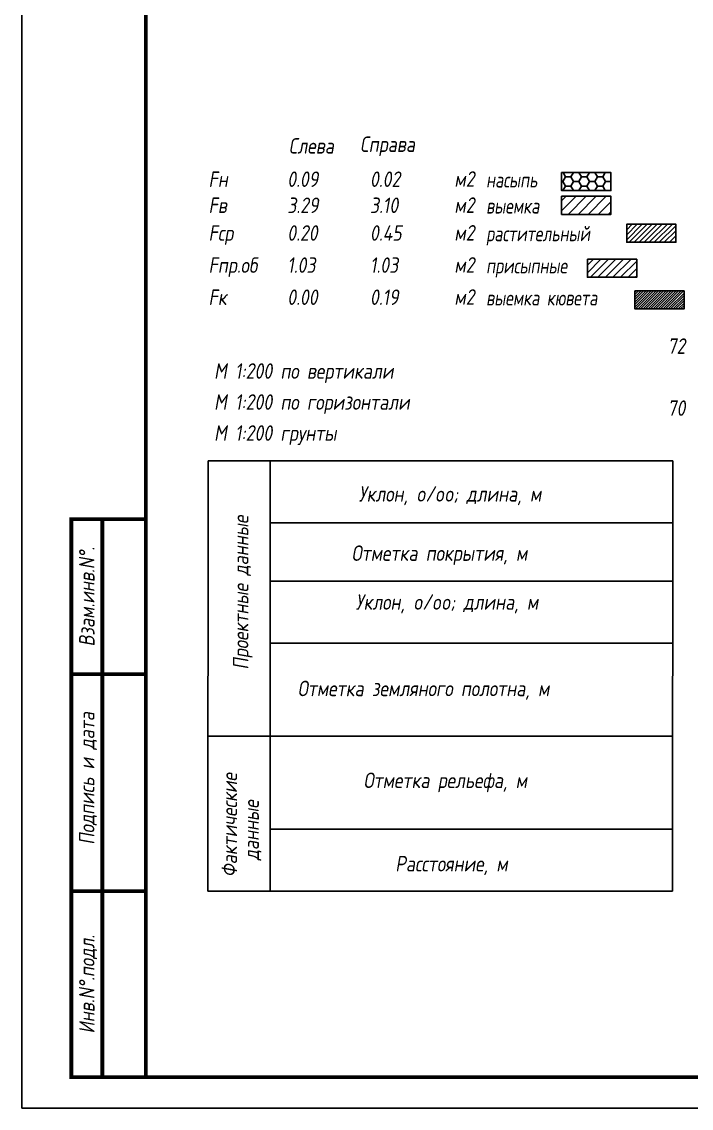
# Model space of a CAD drawing. Extents: x -717 to 1451, y -133302 to 233.
# Drawn here: x -30.1 to 78, y -11423.4 to -11248.2 of the extents above; entities that cross this region are included whole.
import ezdxf
from ezdxf.enums import TextEntityAlignment as Align

# ---------------------------------------------------------------- set-up
doc = ezdxf.new("R2010")
doc.units = 0
for name, color, linetype in [('Зарамочное оформление', 7, 'Continuous'), ('Линейка абсолютных высот', 7, 'Continuous'), ('Объем выемки', 7, 'Continuous'), ('Объем кюветов', 7, 'Continuous'), ('Объем насыпи', 7, 'Continuous'), ('Объем присыпных обочин', 7, 'Continuous'), ('Объем срезки растительного слоя', 7, 'Continuous'), ('Объём_2650', 7, 'Continuous'), ('Таблица', 7, 'Continuous')]:
    doc.layers.add(name, color=color, linetype=linetype)
for name, color, linetype, true_color in [('Объём_2563', 7, 'Continuous', 0xff8000), ('Объём_2570', 7, 'Continuous', 0x80ff00), ('Объём_2600', 7, 'Continuous', 0x808000), ('Объём_2620', 2, 'Continuous', 0xffff00)]:
    doc.layers.add(name, color=color, linetype=linetype, true_color=true_color)
doc.styles.add('М', font='romand.shx', dxfattribs={"width": 0.8, "oblique": 10, "height": 2.5})

# ---------------------------------------------------------------- blocks, each defined once
blk = doc.blocks.new('условные обозначения')
at = {"layer": 'Объём_2563'}
h = blk.add_hatch(dxfattribs=at)
h.set_pattern_fill('ANSI31', color=256, scale=0.3)
h.set_pattern_definition([(45, (-34.5, -100.5), (-0.673519, 0.673519), [])])
h.paths.add_polyline_path([(18.26, 7.53), (27.08, 7.53), (27.08, 4.62), (18.26, 4.62)])
at = {"layer": 'Объём_2570'}
h = blk.add_hatch(dxfattribs=at)
h.set_pattern_fill('ANSI31', color=3, scale=0.2)
h.set_pattern_definition([(45, (-32.9034, -100.5), (-0.4490128, 0.4490128), [])])
h.paths.add_polyline_path([(25.29, 13.16), (34.12, 13.16), (34.12, 10.25), (25.29, 10.25)])
at = {"layer": 'Объём_2600'}
h = blk.add_hatch(dxfattribs=at)
h.set_pattern_fill('ANSI31', color=6, scale=0.4)
h.set_pattern_definition([(45, (-34.5, -100.5), (-0.898026, 0.898026), [])])
h.paths.add_polyline_path([(13.63, 17.67), (22.46, 17.67), (22.46, 14.76), (13.63, 14.76)])
at = {"layer": 'Объём_2620'}
h = blk.add_hatch(dxfattribs=at)
h.set_pattern_fill('ANSI31', color=2, scale=0.1)
h.set_pattern_definition([(45, (-33.755, -100.5), (-0.2245064, 0.2245064), [])])
h.paths.add_polyline_path([(26.75, 2.41), (35.57, 2.41), (35.57, -0.5), (26.75, -0.5)])
at = {"layer": 'Объём_2650'}
h = blk.add_hatch(dxfattribs=at)
h.set_pattern_fill('HONEY', color=5, scale=0.3)
h.set_pattern_definition([(0, (-34.5, -100.5), (1.42875, 0.824889), [0.9525, -1.905]), (120, (-34.5, -100.5), (-1.42875, 0.824889), [0.9525, -1.905]), (60, (-34.5, -100.5), (3e-09, 1.6497784), [-1.905, 0.9525])])
h.paths.add_polyline_path([(13.63, 21.49), (22.46, 21.49), (22.46, 18.58), (13.63, 18.58)])
at = {"layer": 'Объём_2563'}
blk.add_lwpolyline([(18.26, 7.53), (27.08, 7.53), (27.08, 4.62), (18.26, 4.62)], close=True, dxfattribs=at)
at = {"layer": 'Объём_2620', "color": 2}
blk.add_lwpolyline([(26.75, 2.41), (35.57, 2.41), (35.57, -0.5), (26.75, -0.5)], close=True, dxfattribs=at)
at = {"layer": 'Объём_2650', "color": 5}
blk.add_lwpolyline([(13.63, 21.49), (22.46, 21.49), (22.46, 18.58), (13.63, 18.58)], close=True, dxfattribs=at)
at = {"layer": 'Объём_2650', "color": 6}
blk.add_lwpolyline([(13.63, 17.67), (22.46, 17.67), (22.46, 14.76), (13.63, 14.76)], close=True, dxfattribs=at)
at = {"layer": 'Объём_2650', "color": 3}
blk.add_lwpolyline([(25.29, 13.16), (34.12, 13.16), (34.12, 10.25), (25.29, 10.25)], close=True, dxfattribs=at)
at = {"layer": 'Объем насыпи', "color": 1, "style": 'М', "oblique": 10, "width": 0.8}
for s, p in [('насыпь', (0.09, 19.09)), ('выемка', (0.09, 14.89)), ('растительный', (0.09, 10.42)), ('присыпные', (0.09, 5.24)), ('выемка кювета', (0.09, 0.06))]:
    blk.add_text(s, height=2.5, dxfattribs=at).set_placement(p)

msp = doc.modelspace()

# ---------------------------------------------------------------- linework, layer by layer
at = {"layer": 'Таблица', "linetype": 'Continuous', "flags": 128}
for points in [[(0, -11319), (-0.054, -11388.421)], [(75, -11319), (0, -11319)], [(10, -11319), (10, -11388.421)], [(74.946, -11388.421), (75, -11319)], [(10, -11329), (75, -11329)], [(10, -11338.421), (75, -11338.421)], [(9.946, -11348.421), (74.946, -11348.421)], [(-0.054, -11363.421), (74.946, -11363.421)], [(9.946, -11378.421), (74.946, -11378.421)], [(-0.054, -11388.421), (74.946, -11388.421)]]:
    msp.add_lwpolyline(points, dxfattribs=at)

# ---------------------------------------------------------------- block references
at = {"layer": 'Объём_2570', "xscale": 0.9}
msp.add_blockref('условные обозначения', (44.779, -11294.01), dxfattribs=at)

# ---------------------------------------------------------------- texts
at = {"style": 'М', "oblique": 10, "width": 0.8}
msp.add_text('М 1:200 грунты', height=2.5, dxfattribs=at).set_placement((0.973, -11315.769))
at = {"layer": 'Линейка абсолютных высот', "style": 'М', "oblique": 10, "width": 0.8}
for s, p in [('72', (77, -11300.496)), ('70', (77, -11310.496))]:
    msp.add_text(s, height=2.5, dxfattribs=at).set_placement(p, align=Align.MIDDLE_RIGHT)
at = {"layer": 'Объем выемки', "style": 'М', "oblique": 10, "width": 0.8}
for s, p in [('м2', (39.731, -11279.006)), ('Fв', (0.085, -11279.04)), ('3.29', (12.785, -11279.04)), ('3.10', (26.126, -11279.04))]:
    msp.add_text(s, height=2.5, dxfattribs=at).set_placement(p)
at = {"layer": 'Объем кюветов', "style": 'М', "oblique": 10, "width": 0.8}
for s, p in [('Fк', (0.085, -11293.865)), ('0.00', (12.785, -11293.865)), ('0.19', (26.126, -11293.865)), ('м2', (39.731, -11293.831))]:
    msp.add_text(s, height=2.5, dxfattribs=at).set_placement(p)
at = {"layer": 'Объем насыпи', "style": 'М', "oblique": 10, "width": 0.8}
for s, p in [('Слева', (13.029, -11269.454)), ('Справа', (24.522, -11269.187)), ('Fн', (0.085, -11274.835)), ('0.09', (12.785, -11274.835)), ('0.02', (26.126, -11274.835)), ('м2', (39.731, -11274.801))]:
    msp.add_text(s, height=2.5, dxfattribs=at).set_placement(p)
at = {"layer": 'Объем присыпных обочин', "style": 'М', "oblique": 10, "width": 0.8}
for s, p in [('Fпр.об', (0.085, -11288.686)), ('1.03', (12.785, -11288.686)), ('1.03', (26.126, -11288.686)), ('м2', (39.731, -11288.652))]:
    msp.add_text(s, height=2.5, dxfattribs=at).set_placement(p)
at = {"layer": 'Объем срезки растительного слоя', "style": 'М', "oblique": 10, "width": 0.8}
for s, p in [('Fср', (0.085, -11283.507)), ('0.20', (12.785, -11283.507)), ('0.45', (26.126, -11283.507)), ('м2', (39.731, -11283.474))]:
    msp.add_text(s, height=2.5, dxfattribs=at).set_placement(p)
at = {"layer": 'Таблица', "style": 'М', "oblique": 10, "width": 0.8}
for s, p in [('М 1:200 по вертикали', (0.973, -11305.769)), ('М 1:200 по горизонтали', (0.973, -11310.769)), ('Уклон, o/oo; длина, м', (24.315, -11325.584)), ('Отметка покрытия, м', (23.148, -11335.139)), ('Уклон, o/oo; длина, м', (23.824, -11343.017)), ('Отметка земляного полотна, м', (14.462, -11356.965)), ('Отметка рельефа, м', (25.077, -11371.777)), ('Расстояние, м', (30.202, -11385.23))]:
    msp.add_text(s, height=2.5, dxfattribs=at).set_placement(p)
for s, p in [('Проектные данные ', (6.519, -11352.682)), ('Фактические ', (4.698, -11386.137)), ('данные', (8.204, -11383.432))]:
    msp.add_text(s, height=2.5, rotation=90, dxfattribs=at).set_placement(p)

# ---------------------------------------------------------------- wipeouts: each hides what was drawn before it
msp.add_wipeout([(-10.054, -11328.421), (-22.054, -11328.421), (-22.054, -11418.421), (-10.054, -11418.421)]).dxf.layer = 'Зарамочное оформление'

# ---------------------------------------------------------------- next in the draw order: linework, layer by layer
at = {"flags": 128}
msp.add_lwpolyline([(-30.054, -11423.421), (389.946, -11423.421), (389.946, -11126.421), (-30.054, -11126.421)], close=True, dxfattribs=at)
at = {"const_width": 0.6, "flags": 128}
msp.add_lwpolyline([(-10.054, -11418.421), (384.946, -11418.421), (384.946, -11131.421), (-10.054, -11131.421)], close=True, dxfattribs=at)
at = {"layer": 'Зарамочное оформление', "linetype": 'Continuous', "lineweight": -3, "const_width": 0.6, "flags": 128}
for points in [[(-10.054, -11418.421), (-22.054, -11418.421), (-22.054, -11328.421), (-10.054, -11328.421)], [(-17.054, -11418.421), (-17.054, -11328.421)], [(-22.054, -11353.421), (-10.054, -11353.421)], [(-22.054, -11388.421), (-10.054, -11388.421)]]:
    msp.add_lwpolyline(points, dxfattribs=at)

# ---------------------------------------------------------------- next in the draw order: texts
at = {"layer": 'Зарамочное оформление', "lineweight": 15, "style": 'М', "oblique": 10, "width": 0.8}
for s, p in [('Взам.инв.N%%d.', (-19.554, -11340.921)), ('Подпись и дата', (-19.572, -11370.227)), ('Инв.N%%d.подл.', (-19.554, -11403.421))]:
    msp.add_text(s, height=2.5, rotation=90, dxfattribs=at).set_placement(p, align=Align.MIDDLE_CENTER)

doc.saveas('drawing.dxf')
